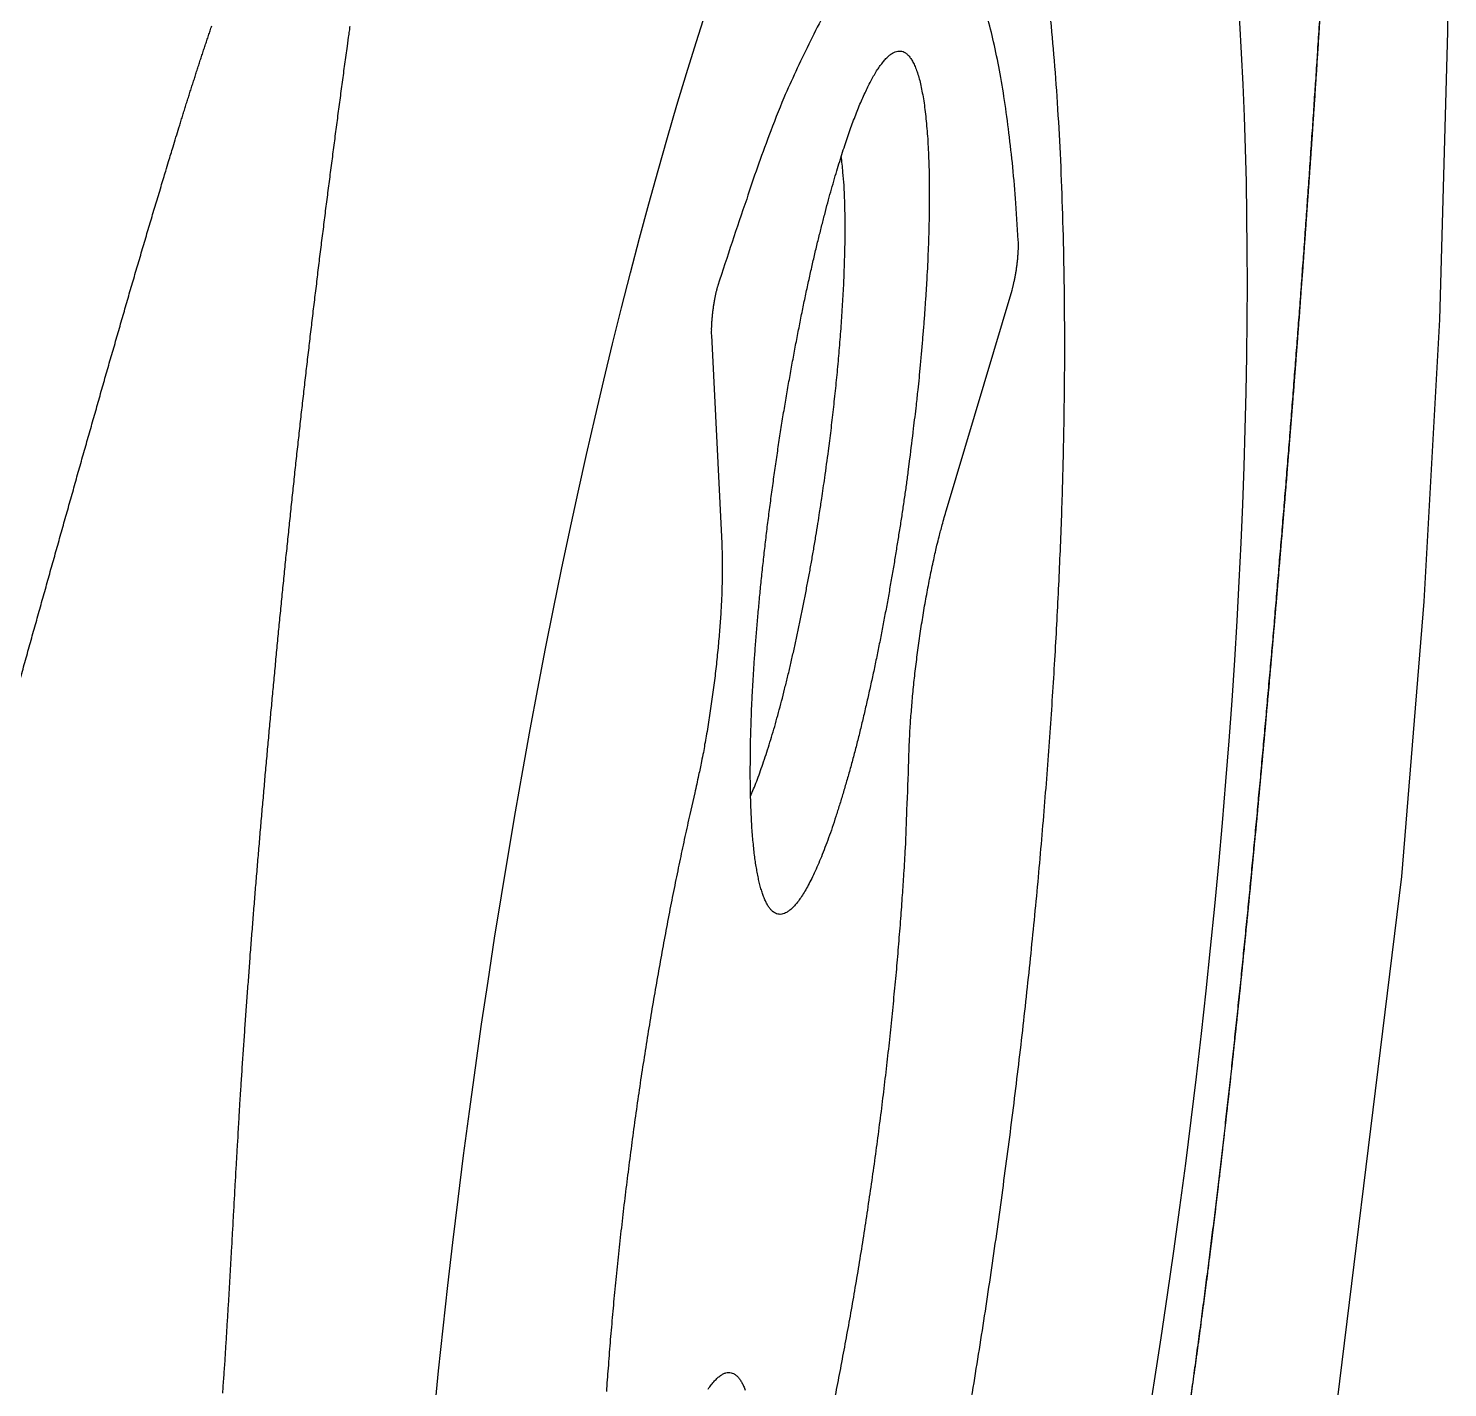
# Model space of a CAD drawing. Extents: x 528 to 612, y 649 to 778.
# Drawn here: x 536.234 to 537.442, y 698.791 to 699.947 of the extents above; entities that cross this region are included whole.
import ezdxf

# ---------------------------------------------------------------- set-up
doc = ezdxf.new("R2010")
doc.units = 0
doc.header["$MEASUREMENT"] = 0
doc.layers.add('1', color=4, linetype='Continuous')
doc.layers.add('204', color=7, linetype='Continuous')

# ---------------------------------------------------------------- blocks, each defined once
blk = doc.blocks.new('*U11')
at = {"layer": '204', "color": 2, "linetype": 'Continuous'}
blk.add_circle((0, 0), 1, dxfattribs=at)
blk = doc.blocks.new('5S55RR1')
at = {"layer": '1', "color": 3, "linetype": 'Continuous'}
for p, q in [((-71.0341, 94.2578), (-71.2086, 94.2251)), ((-71.1544, 94.0395), (-70.9616, 94.0094))]:
    blk.add_line(p, q, dxfattribs=at)
for points in [[(-71.4863, 94.8124, 0.000014), (-71.4785, 94.8113, 0.000004), (-71.4707, 94.8102, -0.000008), (-71.4628, 94.8092, -0.000019), (-71.455, 94.8081, -0.000031), (-71.4472, 94.8071, -0.000042)], [(-71.4161, 94.8028, -0.000055), (-71.4083, 94.8017, -0.000053), (-71.4005, 94.8007, -0.000051), (-71.3927, 94.7996, -0.000049), (-71.3849, 94.7985, -0.000048), (-71.3772, 94.7975, -0.000045), (-71.3694, 94.7964, -0.000044), (-71.3616, 94.7953, -0.000042), (-71.3539, 94.7942, -0.00004), (-71.3461, 94.7932, -0.000037), (-71.3383, 94.7921, -0.000036), (-71.3306, 94.791, -0.000035), (-71.3228, 94.7899, -0.000035), (-71.3151, 94.7889, -0.000036), (-71.3074, 94.7878, -0.000037), (-71.2996, 94.7867, -0.000037), (-71.2919, 94.7856, -0.000038), (-71.2842, 94.7845, -0.000039), (-71.2764, 94.7835, -0.00004), (-71.2687, 94.7824, -0.000041), (-71.261, 94.7813, -0.000041), (-71.2533, 94.7802, -0.000042), (-71.2456, 94.7791, -0.000043), (-71.2379, 94.778, -0.000044), (-71.2302, 94.777, -0.000045), (-71.2225, 94.7759, -0.000047), (-71.2148, 94.7748, -0.00005), (-71.2071, 94.7737, -0.000053), (-71.1994, 94.7726, -0.000056), (-71.1918, 94.7715, -0.00006), (-71.1841, 94.7704, -0.000063), (-71.1764, 94.7693, -0.000066), (-71.1688, 94.7682, -0.000069), (-71.1611, 94.7671, -0.000072), (-71.1535, 94.7661, -0.000075), (-71.1459, 94.765, -0.000079), (-71.1382, 94.7639, -0.000082), (-71.1306, 94.7628, -0.000085), (-71.123, 94.7617, -0.00009), (-71.1154, 94.7605, -0.000097), (-71.1078, 94.7594, -0.000104), (-71.1002, 94.7583, -0.000113), (-71.0926, 94.7572, -0.00012), (-71.085, 94.7561, -0.000129), (-71.0775, 94.755, -0.000136), (-71.0699, 94.7539, -0.000145), (-71.0624, 94.7528, -0.000153), (-71.0548, 94.7516, -0.000161), (-71.0473, 94.7505, -0.000169), (-71.0398, 94.7494, -0.000178), (-71.0322, 94.7482, -0.000186), (-71.0247, 94.7471, -0.000194), (-71.0172, 94.7459, -0.000199), (-71.0097, 94.7448, -0.000202), (-71.0022, 94.7436, -0.000195), (-70.9948, 94.7425, -0.00018), (-70.9874, 94.7413, -0.000195), (-70.9799, 94.7401, -0.000228), (-70.9722, 94.7389, -0.000173), (-70.965, 94.7378, -0.000064), (-70.9585, 94.7367, -0.000236), (-70.9501, 94.7354, -0.000397), (-70.9373, 94.7333, -0.000194), (-70.9205, 94.7306, -0.000104)], [(-70.9205, 94.7306), (-70.9183, 94.7302, -0.000175), (-70.9161, 94.7299, -0.000176), (-70.9139, 94.7295, -0.000176), (-70.9117, 94.7291, -0.000174), (-70.9095, 94.7288, -0.000174), (-70.9073, 94.7284, -0.000173), (-70.905, 94.728, -0.000173), (-70.9028, 94.7276, -0.000172), (-70.9006, 94.7273, -0.000171), (-70.8984, 94.7269, -0.00017), (-70.8962, 94.7265, -0.00017), (-70.894, 94.7261, -0.000169), (-70.8918, 94.7257, -0.000169), (-70.8896, 94.7254, -0.000168), (-70.8874, 94.725, -0.000167), (-70.8852, 94.7246, -0.000166), (-70.883, 94.7242, -0.000166), (-70.8808, 94.7238, -0.000165), (-70.8786, 94.7234, -0.000164), (-70.8764, 94.723, -0.000164), (-70.8743, 94.7227, -0.000165), (-70.8721, 94.7223, -0.000167), (-70.8699, 94.7219, -0.00017), (-70.8677, 94.7215, -0.000173), (-70.8655, 94.7211, -0.000176), (-70.8633, 94.7207, -0.000179), (-70.8611, 94.7203, -0.000181), (-70.859, 94.7199, -0.000184), (-70.8568, 94.7195, -0.000187), (-70.8546, 94.7191, -0.00019), (-70.8524, 94.7187, -0.000193), (-70.8503, 94.7183, -0.000196), (-70.8481, 94.7179, -0.000198), (-70.8459, 94.7174, -0.000201), (-70.8437, 94.717, -0.000204), (-70.8416, 94.7166, -0.000207), (-70.8394, 94.7162, -0.00021), (-70.8372, 94.7158, -0.000213), (-70.8351, 94.7154, -0.000216), (-70.8329, 94.715, -0.000219), (-70.8308, 94.7145, -0.000222)], [(-70.8155, 94.5981, -0.000639), (-70.8195, 94.5981, -0.000312), (-70.8248, 94.5982, -0.000165)], [(-70.8248, 94.5982), (-70.8325, 94.5982, 0.000152), (-70.8402, 94.5982, 0.000152), (-70.8479, 94.5982, 0.000151), (-70.8556, 94.5982, 0.00015), (-70.8633, 94.5982, 0.000149), (-70.871, 94.5982, 0.000149), (-70.8787, 94.5981, 0.000148), (-70.8864, 94.5981, 0.000147), (-70.8942, 94.5981, 0.000146), (-70.9019, 94.5981, 0.000146), (-70.9097, 94.598, 0.000145), (-70.9174, 94.598, 0.000144), (-70.9252, 94.5979, 0.000143), (-70.9329, 94.5979, 0.000142), (-70.9407, 94.5978, 0.000142), (-70.9485, 94.5978, 0.000141), (-70.9562, 94.5977, 0.000142), (-70.964, 94.5977, 0.000143), (-70.9718, 94.5976, 0.000145), (-70.9796, 94.5975, 0.000146), (-70.9874, 94.5974, 0.000147), (-70.9952, 94.5973, 0.000149), (-71.003, 94.5973, 0.00015), (-71.0108, 94.5972, 0.000152), (-71.0187, 94.5971, 0.000153), (-71.0265, 94.597, 0.000155), (-71.0343, 94.5968, 0.000156), (-71.0422, 94.5967, 0.000157), (-71.05, 94.5966, 0.000159), (-71.0578, 94.5965, 0.00016), (-71.0657, 94.5964, 0.000162), (-71.0735, 94.5962, 0.000163), (-71.0814, 94.5961, 0.000163), (-71.0892, 94.5959, 0.000163), (-71.0971, 94.5958, 0.000163), (-71.105, 94.5956, 0.000163), (-71.1128, 94.5955, 0.000163), (-71.1207, 94.5953, 0.000163), (-71.1286, 94.5951, 0.000163), (-71.1365, 94.595, 0.000163), (-71.1443, 94.5948, 0.000163), (-71.1522, 94.5946, 0.000163), (-71.1601, 94.5944, 0.000163), (-71.168, 94.5942, 0.000163), (-71.1759, 94.594, 0.000163), (-71.1838, 94.5938, 0.000163), (-71.1917, 94.5936, 0.000163), (-71.1995, 94.5934, 0.000162), (-71.2074, 94.5931, 0.000162), (-71.2153, 94.5929, 0.000161), (-71.2232, 94.5927, 0.00016), (-71.2311, 94.5924, 0.000159), (-71.239, 94.5922, 0.000159), (-71.2469, 94.5919, 0.000158), (-71.2548, 94.5917, 0.000157), (-71.2627, 94.5914, 0.000156), (-71.2706, 94.5912, 0.000156), (-71.2785, 94.5909, 0.000155), (-71.2864, 94.5906, 0.000154), (-71.2943, 94.5904, 0.000154), (-71.3022, 94.5901, 0.000153), (-71.3101, 94.5898, 0.000152), (-71.318, 94.5895, 0.000151), (-71.3259, 94.5892, 0.000148), (-71.3338, 94.5889, 0.000146), (-71.3417, 94.5886, 0.000143), (-71.3495, 94.5883, 0.000141), (-71.3574, 94.588, 0.000138), (-71.3653, 94.5876, 0.000136), (-71.3732, 94.5873, 0.000134), (-71.3811, 94.587, 0.000131), (-71.389, 94.5867, 0.000129), (-71.3968, 94.5863, 0.000127), (-71.4047, 94.586, 0.000124), (-71.4126, 94.5856, 0.000122), (-71.4205, 94.5853, 0.000119), (-71.4283, 94.5849, 0.000117), (-71.4362, 94.5846, 0.000118), (-71.4441, 94.5842, 0.00012), (-71.452, 94.5839, 0.000124), (-71.4598, 94.5835, 0.000127), (-71.4677, 94.5831, 0.00013), (-71.4756, 94.5827, 0.000133), (-71.4834, 94.5824, 0.000136), (-71.4913, 94.582, 0.000139), (-71.4991, 94.5816, 0.000142), (-71.507, 94.5812, 0.000145), (-71.5149, 94.5808, 0.000149), (-71.5227, 94.5804, 0.000151), (-71.5306, 94.58, 0.000155), (-71.5384, 94.5796, 0.000157), (-71.5463, 94.5792, 0.000161), (-71.5542, 94.5788, 0.000164), (-71.562, 94.5783, 0.000167), (-71.5699, 94.5779, 0.00017), (-71.5777, 94.5775, 0.000174), (-71.5856, 94.577, 0.000177), (-71.5934, 94.5766, 0.00018), (-71.6012, 94.5761, 0.000183), (-71.6091, 94.5757, 0.000187), (-71.6169, 94.5752, 0.00019), (-71.6248, 94.5747, 0.000193), (-71.6326, 94.5742, 0.000197), (-71.6404, 94.5738, 0.0002), (-71.6483, 94.5733, 0.000203), (-71.6561, 94.5728, 0.000205), (-71.6639, 94.5723, 0.000213), (-71.6717, 94.5718, 0.000227), (-71.6795, 94.5712, 0.000227), (-71.6873, 94.5707, 0.000219), (-71.695, 94.5702, 0.000251), (-71.7029, 94.5697, 0.000313), (-71.7109, 94.5691, 0.000243), (-71.7184, 94.5686, 0.00009), (-71.7251, 94.5681, 0.000345), (-71.7338, 94.5675, 0.000583), (-71.7471, 94.5665, 0.000286), (-71.7645, 94.5651, 0.000153)], [(-71.7645, 94.5651), (-71.7714, 94.5646, 0.000025), (-71.7783, 94.564, 0.000022), (-71.7852, 94.5635, 0.000025), (-71.7921, 94.563, 0.000036), (-71.799, 94.5624, 0.000044), (-71.8059, 94.5619, 0.000052), (-71.8127, 94.5613, 0.000058), (-71.8196, 94.5608, 0.000064), (-71.8264, 94.5602, 0.000056), (-71.8333, 94.5597, 0.000032), (-71.8401, 94.5591, 0.000012), (-71.8469, 94.5586, -0.000011), (-71.8537, 94.558, -0.000032), (-71.8605, 94.5575, -0.000055), (-71.8673, 94.557, -0.000076), (-71.8741, 94.5564, -0.000098), (-71.8809, 94.5559, -0.000114), (-71.8876, 94.5554, -0.000129), (-71.8944, 94.5548, -0.000143), (-71.9012, 94.5543, -0.000159), (-71.9079, 94.5538, -0.000173), (-71.9147, 94.5533, -0.000189), (-71.9214, 94.5528, -0.000203), (-71.9282, 94.5523, -0.00022), (-71.9349, 94.5518, -0.000236), (-71.9417, 94.5513, -0.000255), (-71.9484, 94.5508, -0.000271), (-71.9551, 94.5503, -0.000289), (-71.9619, 94.5499, -0.000306), (-71.9686, 94.5494, -0.000325), (-71.9753, 94.549, -0.000339), (-71.9821, 94.5485, -0.000351)], [(-70.9915, 94.258), (-70.9926, 94.2582, 0.003906), (-70.9937, 94.2583, 0.003416), (-70.9949, 94.2585, 0.003127), (-70.9962, 94.2586, 0.003058), (-70.9975, 94.2588, 0.002928), (-70.9989, 94.2589, 0.002808), (-71.0003, 94.259, 0.002691), (-71.0018, 94.2591, 0.002621), (-71.0033, 94.2592, 0.002544), (-71.0049, 94.2593, 0.002494), (-71.0065, 94.2593, 0.002442), (-71.0082, 94.2594, 0.002413), (-71.0098, 94.2594, 0.002389), (-71.0115, 94.2594, 0.002383), (-71.0132, 94.2594, 0.002377), (-71.0148, 94.2594, 0.002377), (-71.0165, 94.2594, 0.002415), (-71.0181, 94.2593, 0.002484), (-71.0197, 94.2593, 0.002478), (-71.0213, 94.2592, 0.002394), (-71.0228, 94.2591, 0.002662), (-71.0243, 94.259, 0.003195), (-71.0258, 94.2589, 0.002659), (-71.0271, 94.2587, 0.001206), (-71.0283, 94.2586, 0.003727), (-71.0297, 94.2584, 0.00702), (-71.0317, 94.2582, 0.004098), (-71.0341, 94.2578, 0.002419)], [(-70.9191, 94.0098), (-70.8878, 94.0162, 0.005021), (-70.8579, 94.0229, 0.005351), (-70.8295, 94.0301, 0.005968), (-70.8026, 94.0375, 0.007088), (-70.7776, 94.0453, 0.00844), (-70.7546, 94.0534, 0.010095), (-70.7339, 94.0618, 0.012359)], [(-70.7533, 94.2005, 0.015012), (-70.7778, 94.209, 0.009447), (-70.8023, 94.2169, 0.003634), (-70.8257, 94.2239, 0.009999), (-70.8594, 94.2321, 0.012892), (-70.9155, 94.2436, 0.005392), (-70.9915, 94.258, 0.002717)], [(-71.4219, 94.2192), (-71.4406, 94.2209, 0.001935), (-71.4598, 94.2225, 0.001825), (-71.4795, 94.2239, 0.001755), (-71.4996, 94.2253, 0.001742), (-71.5202, 94.2266, 0.001713), (-71.5411, 94.2277, 0.001684), (-71.5624, 94.2287, 0.001655), (-71.584, 94.2296, 0.001639), (-71.6059, 94.2304, 0.00162), (-71.628, 94.231, 0.001608), (-71.6504, 94.2315, 0.001596), (-71.6728, 94.2319, 0.00159), (-71.6954, 94.2321, 0.001586), (-71.718, 94.2321, 0.001589), (-71.7406, 94.232, 0.001587), (-71.7632, 94.2318, 0.001585), (-71.7856, 94.2314, 0.001606), (-71.808, 94.2309, 0.001647), (-71.8302, 94.2302, 0.001623), (-71.8521, 94.2295, 0.001542), (-71.8736, 94.2285, 0.001708), (-71.8951, 94.2275, 0.002044), (-71.9167, 94.2262, 0.001623), (-71.9367, 94.225, 0.000645)], [(-71.2086, 94.2251), (-71.2135, 94.2242, -0.003838), (-71.2188, 94.2233, -0.003411), (-71.2244, 94.2225, -0.003127), (-71.2302, 94.2217, -0.003011), (-71.2363, 94.2209, -0.002857), (-71.2427, 94.2202, -0.002716), (-71.2493, 94.2195, -0.00258), (-71.2561, 94.2188, -0.002483), (-71.2631, 94.2182, -0.002383), (-71.2704, 94.2177, -0.002305), (-71.2778, 94.2172, -0.002228), (-71.2854, 94.2168, -0.002169), (-71.2931, 94.2164, -0.002113), (-71.301, 94.2161, -0.002073), (-71.3089, 94.2158, -0.002029), (-71.3169, 94.2156, -0.001989), (-71.3249, 94.2155, -0.001979), (-71.333, 94.2155, -0.001994), (-71.341, 94.2155, -0.001936), (-71.349, 94.2155, -0.001819), (-71.3568, 94.2156, -0.00198), (-71.3647, 94.2158, -0.002321), (-71.3726, 94.2161, -0.001838), (-71.38, 94.2164, -0.000766), (-71.3867, 94.2166, -0.002511), (-71.3947, 94.2171, -0.004431), (-71.4066, 94.218, -0.002362), (-71.4219, 94.2192, -0.001322)], [(-71.9158, 93.9168, 0.002679), (-71.8501, 93.9151, 0.002648), (-71.7839, 93.9141, 0.002632), (-71.7173, 93.9139, 0.002622), (-71.6508, 93.9143, 0.002623), (-71.5844, 93.9154, 0.002634), (-71.5186, 93.9172, 0.002652), (-71.4534, 93.9197, 0.002685), (-71.3892, 93.9229, 0.002721), (-71.3262, 93.9267, 0.002776), (-71.2646, 93.9311, 0.002832), (-71.2046, 93.9361, 0.002913), (-71.1463, 93.9416, 0.00299), (-71.0899, 93.9477, 0.003102), (-71.0356, 93.9542, 0.003206), (-70.9835, 93.9612, 0.003352), (-70.9337, 93.9686, 0.003488), (-70.8862, 93.9763, 0.003678), (-70.841, 93.9843, 0.003857), (-70.7984, 93.9926, 0.004099), (-70.7582, 94.0011, 0.004324), (-70.7205, 94.0099, 0.004646)], [(-71.1156, 94.0764), (-71.1268, 94.0763, -0.00124), (-71.1381, 94.0763, -0.00117), (-71.1497, 94.0764, -0.001153), (-71.1615, 94.0765, -0.001199), (-71.1735, 94.0767, -0.001224), (-71.1856, 94.077, -0.001247), (-71.1979, 94.0773, -0.001268), (-71.2103, 94.0776, -0.001304), (-71.2228, 94.0781, -0.001334), (-71.2354, 94.0786, -0.001377), (-71.2481, 94.0792, -0.001413), (-71.2608, 94.0799, -0.001459), (-71.2735, 94.0806, -0.001513), (-71.2861, 94.0814, -0.001589), (-71.2988, 94.0823, -0.00167), (-71.3113, 94.0833, -0.001772), (-71.3238, 94.0844, -0.001859), (-71.3361, 94.0855, -0.001946), (-71.3482, 94.0867, -0.002044), (-71.3602, 94.088, -0.002162), (-71.3719, 94.0894, -0.002292), (-71.3833, 94.0909, -0.00244), (-71.3944, 94.0925, -0.00261), (-71.4052, 94.0941, -0.002804), (-71.4156, 94.0958, -0.003027), (-71.4256, 94.0975, -0.003273), (-71.4352, 94.0993, -0.003588), (-71.4444, 94.1012, -0.003978), (-71.453, 94.1031, -0.004495), (-71.4611, 94.1051, -0.005169), (-71.4687, 94.1071, -0.005927), (-71.4758, 94.1092, -0.006707), (-71.4822, 94.1113, -0.007754), (-71.4881, 94.1134, -0.009033), (-71.4933, 94.1156, -0.010744), (-71.498, 94.1178, -0.01282), (-71.5021, 94.12, -0.0157), (-71.5056, 94.1222, -0.019302), (-71.5085, 94.1244, -0.024369), (-71.5108, 94.1266, -0.030624), (-71.5125, 94.1288, -0.039058), (-71.5137, 94.1309, -0.0482), (-71.5144, 94.1331, -0.05741), (-71.5145, 94.1352, -0.062293), (-71.514, 94.1373, -0.059809), (-71.5131, 94.1394, -0.051052), (-71.5116, 94.1415, -0.040939), (-71.5097, 94.1435, -0.032158), (-71.5073, 94.1454, -0.025131), (-71.5046, 94.1473, -0.019885), (-71.5014, 94.1492, -0.015904), (-71.4979, 94.151, -0.012928), (-71.494, 94.1528, -0.010754), (-71.4898, 94.1545, -0.009093), (-71.4852, 94.1562, -0.007628), (-71.4804, 94.1578, -0.006453), (-71.4755, 94.1594, -0.005819), (-71.4702, 94.1609, -0.005168), (-71.4645, 94.1624, -0.004569), (-71.4584, 94.1639, -0.004289), (-71.4519, 94.1654, -0.003957), (-71.445, 94.1669, -0.003678), (-71.4376, 94.1683, -0.003403), (-71.4297, 94.1698, -0.0032), (-71.4214, 94.1712, -0.002988), (-71.4127, 94.1726, -0.002825), (-71.4034, 94.174, -0.002656), (-71.3938, 94.1753, -0.002528), (-71.3836, 94.1766, -0.002393), (-71.3731, 94.1779, -0.00229), (-71.3621, 94.1791, -0.002181), (-71.3506, 94.1803, -0.002099), (-71.3388, 94.1814, -0.002012), (-71.3265, 94.1824, -0.001947), (-71.3139, 94.1834, -0.001877), (-71.3009, 94.1843, -0.001825), (-71.2876, 94.1851, -0.001769), (-71.274, 94.1858, -0.001728), (-71.2601, 94.1865, -0.001686), (-71.246, 94.1871, -0.001655), (-71.2316, 94.1876, -0.001623), (-71.217, 94.188, -0.001599), (-71.2023, 94.1883, -0.001578), (-71.1875, 94.1886, -0.001565), (-71.1726, 94.1887, -0.001538), (-71.1576, 94.1887, -0.001497), (-71.1427, 94.1887, -0.001483), (-71.1278, 94.1886, -0.001488), (-71.1131, 94.1884, -0.001496), (-71.0984, 94.1881, -0.001503), (-71.0839, 94.1877, -0.00152), (-71.0696, 94.1872, -0.001535), (-71.0555, 94.1866, -0.001554), (-71.0416, 94.186, -0.001565), (-71.0279, 94.1853, -0.001585), (-71.0145, 94.1845, -0.001605), (-71.0014, 94.1837, -0.001636), (-70.9886, 94.1828, -0.001658), (-70.9761, 94.1818, -0.001708), (-70.9639, 94.1808, -0.001772), (-70.9522, 94.1797, -0.001841), (-70.9408, 94.1785, -0.001889), (-70.9299, 94.1773, -0.001958), (-70.9193, 94.1761, -0.002019), (-70.9092, 94.1749, -0.002105), (-70.8995, 94.1736, -0.002181), (-70.8902, 94.1722, -0.002284), (-70.8813, 94.1709, -0.002375), (-70.8729, 94.1695, -0.002505), (-70.8648, 94.1681, -0.002631), (-70.8572, 94.1667, -0.002773), (-70.85, 94.1653, -0.00287), (-70.8432, 94.1639, -0.003154), (-70.8366, 94.1625, -0.003453), (-70.8302, 94.1609, -0.003717), (-70.824, 94.1594, -0.004222), (-70.818, 94.1577, -0.004796), (-70.8123, 94.156, -0.005416), (-70.8069, 94.1543, -0.006171), (-70.8018, 94.1525, -0.007162), (-70.797, 94.1507, -0.008386), (-70.7925, 94.1488, -0.009935), (-70.7885, 94.1468, -0.011949), (-70.7849, 94.1448, -0.014601), (-70.7817, 94.1428, -0.018146), (-70.7789, 94.1407, -0.022805), (-70.7767, 94.1386, -0.029379), (-70.7749, 94.1364, -0.038264), (-70.7737, 94.1343, -0.049136), (-70.7731, 94.1321, -0.059485), (-70.773, 94.1298, -0.065173), (-70.7735, 94.1276, -0.062844), (-70.7746, 94.1253, -0.05349), (-70.7764, 94.1231, -0.04289), (-70.7787, 94.1208, -0.032969), (-70.7817, 94.1186, -0.025713), (-70.7853, 94.1163, -0.020144), (-70.7895, 94.1141, -0.016223), (-70.7943, 94.1119, -0.013172), (-70.7997, 94.1098, -0.011006), (-70.8057, 94.1077, -0.009138), (-70.8123, 94.1056, -0.007647), (-70.8194, 94.1036, -0.006511), (-70.8271, 94.1017, -0.005674), (-70.8352, 94.0998, -0.005), (-70.8439, 94.0979, -0.004483), (-70.8529, 94.0962, -0.004031), (-70.8624, 94.0945, -0.003655), (-70.8723, 94.0928, -0.003332), (-70.8826, 94.0913, -0.00306), (-70.8932, 94.0898, -0.002823), (-70.9041, 94.0884, -0.002614), (-70.9152, 94.0871, -0.002442), (-70.9266, 94.0858, -0.002297), (-70.9382, 94.0847, -0.002144), (-70.9499, 94.0836, -0.001971), (-70.9618, 94.0826, -0.001855), (-70.9738, 94.0817, -0.001765), (-70.9859, 94.0809, -0.001644), (-70.9979, 94.0801, -0.001494), (-71.0099, 94.0795, -0.001556), (-71.0221, 94.0788, -0.001728), (-71.0345, 94.0783, -0.001324), (-71.0461, 94.0778, -0.000566), (-71.0566, 94.0775, -0.001686), (-71.0698, 94.0771, -0.002738), (-71.0897, 94.0768, -0.001378), (-71.1156, 94.0764, -0.000758)], [(-71.9228, 94.1394, -0.01282), (-71.9187, 94.1372, -0.0157), (-71.9152, 94.135, -0.019302), (-71.9123, 94.1328, -0.024369), (-71.91, 94.1306, -0.030624), (-71.9083, 94.1285, -0.039058), (-71.9071, 94.1263, -0.0482), (-71.9064, 94.1241, -0.05741), (-71.9064, 94.122, -0.062293), (-71.9068, 94.1199, -0.059809), (-71.9078, 94.1178, -0.051052), (-71.9092, 94.1158, -0.040939), (-71.9111, 94.1138, -0.032158), (-71.9135, 94.1118, -0.025131), (-71.9162, 94.1099, -0.019885), (-71.9194, 94.108, -0.015904)], [(-71.4182, 94.1718), (-71.4118, 94.17, 0.006105), (-71.4049, 94.1683, 0.005375), (-71.3975, 94.1667, 0.00473), (-71.3897, 94.1651, 0.004244), (-71.3814, 94.1635, 0.003821), (-71.3728, 94.162, 0.003468), (-71.3637, 94.1605, 0.003162), (-71.3543, 94.1591, 0.002909), (-71.3446, 94.1578, 0.002688), (-71.3345, 94.1565, 0.002498), (-71.3242, 94.1554, 0.002332), (-71.3137, 94.1542, 0.002186), (-71.303, 94.1532, 0.002062), (-71.2921, 94.1522, 0.00195), (-71.2811, 94.1513, 0.001851), (-71.27, 94.1504, 0.001753), (-71.2588, 94.1497, 0.00169), (-71.2475, 94.149, 0.001641), (-71.2362, 94.1484, 0.001548), (-71.225, 94.1478, 0.001413), (-71.2139, 94.1473, 0.00148), (-71.2027, 94.1469, 0.001657), (-71.1913, 94.1466, 0.001283), (-71.1807, 94.1463, 0.000555), (-71.1711, 94.1461, 0.001644), (-71.1592, 94.1459, 0.002707), (-71.1413, 94.1458, 0.001383), (-71.1182, 94.1457, 0.000767)], [(-71.1182, 94.1457), (-71.1095, 94.1458, 0.001119), (-71.1007, 94.1459, 0.001071), (-71.0918, 94.1461, 0.001067), (-71.0829, 94.1463, 0.001118), (-71.0738, 94.1465, 0.001151), (-71.0646, 94.1468, 0.001182), (-71.0554, 94.1471, 0.001213), (-71.0462, 94.1475, 0.001257), (-71.0369, 94.1479, 0.001297), (-71.0277, 94.1484, 0.001347), (-71.0184, 94.1489, 0.001396), (-71.0091, 94.1495, 0.001456), (-70.9999, 94.1501, 0.001517), (-70.9907, 94.1508, 0.001593), (-70.9816, 94.1515, 0.001664), (-70.9727, 94.1523, 0.001741), (-70.9638, 94.1532, 0.001852), (-70.955, 94.1541, 0.002006), (-70.9465, 94.155, 0.002066), (-70.9381, 94.156, 0.002046), (-70.9299, 94.1571, 0.00242), (-70.9219, 94.1582, 0.003144), (-70.914, 94.1594, 0.002583), (-70.9067, 94.1606, 0.000893), (-70.9002, 94.1616, 0.004048), (-70.8926, 94.1631, 0.008344), (-70.8818, 94.1655, 0.004816), (-70.8683, 94.1688, 0.002745)], [(-71.9212, 94.0319, 0.001742), (-71.9006, 94.0306, 0.001713), (-71.8797, 94.0295, 0.001684), (-71.8584, 94.0285, 0.001655), (-71.8368, 94.0276, 0.001639), (-71.8149, 94.0268, 0.00162), (-71.7928, 94.0262, 0.001608), (-71.7704, 94.0257, 0.001596), (-71.748, 94.0254, 0.00159), (-71.7254, 94.0252, 0.001586), (-71.7028, 94.0251, 0.001589), (-71.6802, 94.0252, 0.001587), (-71.6576, 94.0254, 0.001585), (-71.6352, 94.0258, 0.001606), (-71.6128, 94.0263, 0.001647), (-71.5906, 94.027, 0.001623), (-71.5687, 94.0278, 0.001542), (-71.5472, 94.0287, 0.001708), (-71.5257, 94.0298, 0.002044), (-71.5041, 94.031, 0.001623), (-71.4841, 94.0323, 0.000645), (-71.4661, 94.0335, 0.002277), (-71.4441, 94.0352, 0.004099), (-71.4118, 94.0383, 0.002179), (-71.3703, 94.0424, 0.001213)], [(-71.3703, 94.0424), (-71.3642, 94.0431, -0.002618), (-71.3579, 94.0437, -0.002399), (-71.3513, 94.0443, -0.002266), (-71.3445, 94.0449, -0.002241), (-71.3375, 94.0454, -0.002186), (-71.3303, 94.0458, -0.002132), (-71.3229, 94.0462, -0.002078), (-71.3153, 94.0466, -0.002048), (-71.3076, 94.0469, -0.002014), (-71.2998, 94.0471, -0.001994), (-71.2919, 94.0473, -0.001972), (-71.2839, 94.0474, -0.001962), (-71.2759, 94.0475, -0.001956), (-71.2678, 94.0474, -0.00196), (-71.2597, 94.0474, -0.001962), (-71.2517, 94.0472, -0.001964), (-71.2437, 94.047, -0.001997), (-71.2358, 94.0468, -0.002055), (-71.228, 94.0464, -0.002041), (-71.2203, 94.046, -0.001957), (-71.2128, 94.0456, -0.002176), (-71.2054, 94.0451, -0.002613), (-71.198, 94.0445, -0.002124), (-71.1912, 94.044, -0.000898), (-71.1852, 94.0434, -0.002985), (-71.1779, 94.0426, -0.005506), (-71.1676, 94.0413, -0.003061), (-71.1544, 94.0395, -0.00175)], [(-70.9616, 94.0094), (-70.9605, 94.0093, 0.00378), (-70.9594, 94.0091, 0.003316), (-70.9581, 94.009, 0.003044), (-70.9569, 94.0088, 0.002984), (-70.9555, 94.0087, 0.002865), (-70.9541, 94.0086, 0.002754), (-70.9527, 94.0085, 0.002647), (-70.9512, 94.0084, 0.002584), (-70.9496, 94.0083, 0.002513), (-70.948, 94.0082, 0.002469), (-70.9464, 94.0082, 0.002423), (-70.9448, 94.0081, 0.0024), (-70.9431, 94.0081, 0.002381), (-70.9415, 94.0081, 0.00238), (-70.9398, 94.0081, 0.002379), (-70.9381, 94.0081, 0.002384), (-70.9365, 94.0082, 0.002427), (-70.9349, 94.0082, 0.002502), (-70.9333, 94.0083, 0.002502), (-70.9317, 94.0084, 0.002422), (-70.9302, 94.0085, 0.002699), (-70.9287, 94.0086, 0.003248), (-70.9272, 94.0087, 0.00271), (-70.9259, 94.0088, 0.001231), (-70.9247, 94.009, 0.003812), (-70.9234, 94.0091, 0.007217), (-70.9215, 94.0094, 0.004235), (-70.9191, 94.0098, 0.002507)]]:
    blk.add_lwpolyline(points, format="xyb", dxfattribs=at)
at = {"layer": '1', "color": 2, "linetype": 'Continuous'}
for points in [[(-71.8733, 93.7313, 0.000132), (-71.8686, 93.7313, 0.000132), (-71.864, 93.7313, 0.000133), (-71.8594, 93.7313, 0.000133), (-71.8547, 93.7313, 0.000134), (-71.8501, 93.7312, 0.000134), (-71.8454, 93.7312, 0.000135), (-71.8408, 93.7312, 0.000135), (-71.8362, 93.7312, 0.000136), (-71.8316, 93.7312, 0.000137), (-71.8269, 93.7312, 0.000137), (-71.8223, 93.7312, 0.000138), (-71.8177, 93.7312, 0.000138), (-71.8131, 93.7312, 0.000139), (-71.8085, 93.7313, 0.00014), (-71.8038, 93.7313, 0.00014), (-71.7992, 93.7313, 0.000141), (-71.7946, 93.7313, 0.000142), (-71.79, 93.7313, 0.000142), (-71.7854, 93.7314, 0.000142), (-71.7808, 93.7314, 0.000142), (-71.7762, 93.7314, 0.000141), (-71.7716, 93.7314, 0.000141), (-71.767, 93.7315, 0.00014), (-71.7625, 93.7315, 0.00014), (-71.7579, 93.7316, 0.000139), (-71.7533, 93.7316, 0.000139), (-71.7487, 93.7317, 0.000138), (-71.7441, 93.7317, 0.000138), (-71.7396, 93.7317, 0.000137), (-71.735, 93.7318, 0.000137), (-71.7304, 93.7319, 0.000136), (-71.7259, 93.7319, 0.000135), (-71.7213, 93.732, 0.000135), (-71.7167, 93.732, 0.000134), (-71.7122, 93.7321, 0.000134), (-71.7076, 93.7322, 0.000133), (-71.7031, 93.7322, 0.000133), (-71.6985, 93.7323, 0.000132), (-71.694, 93.7324, 0.000131), (-71.6894, 93.7325, 0.000129), (-71.6849, 93.7325, 0.000128), (-71.6804, 93.7326, 0.000126), (-71.6758, 93.7327, 0.000125), (-71.6713, 93.7328, 0.000124), (-71.6668, 93.7329, 0.000122), (-71.6622, 93.733, 0.000121), (-71.6577, 93.7331, 0.000119), (-71.6532, 93.7332, 0.000117), (-71.6486, 93.7333, 0.000116), (-71.6441, 93.7334, 0.000114), (-71.6396, 93.7335, 0.000113), (-71.6351, 93.7336, 0.000111), (-71.6305, 93.7337, 0.00011), (-71.626, 93.7338, 0.000108), (-71.6215, 93.7339, 0.000106), (-71.617, 93.734, 0.000105), (-71.6125, 93.7341, 0.000103), (-71.6079, 93.7342, 0.000102), (-71.6034, 93.7343, 0.000101), (-71.5989, 93.7345, 0.0001), (-71.5944, 93.7346, 0.000099), (-71.5899, 93.7347, 0.000098), (-71.5853, 93.7348, 0.000097), (-71.5808, 93.7349, 0.000097), (-71.5763, 93.7351, 0.000096), (-71.5718, 93.7352, 0.000095), (-71.5673, 93.7353, 0.000094), (-71.5627, 93.7355, 0.000093), (-71.5582, 93.7356, 0.000092), (-71.5537, 93.7357, 0.000091), (-71.5492, 93.7359, 0.000091), (-71.5447, 93.736, 0.00009), (-71.5401, 93.7362, 0.000089), (-71.5356, 93.7363, 0.000088), (-71.5311, 93.7364, 0.000087), (-71.5265, 93.7366, 0.000086), (-71.522, 93.7367, 0.000085), (-71.5175, 93.7369, 0.000084), (-71.513, 93.737, 0.000083), (-71.5084, 93.7372, 0.000083), (-71.5039, 93.7373, 0.000082), (-71.4994, 93.7375, 0.000081), (-71.4948, 93.7377, 0.00008), (-71.4903, 93.7378, 0.000079), (-71.4857, 93.738, 0.000078), (-71.4812, 93.7381, 0.000077), (-71.4767, 93.7383, 0.000076), (-71.4721, 93.7385, 0.000075), (-71.4676, 93.7386, 0.000074), (-71.463, 93.7388, 0.000073), (-71.4585, 93.739, 0.000072), (-71.4539, 93.7391, 0.000071), (-71.4494, 93.7393, 0.00007), (-71.4448, 93.7395, 0.00007), (-71.4402, 93.7396, 0.000069), (-71.4357, 93.7398, 0.000068), (-71.4311, 93.74, 0.000067), (-71.4265, 93.7402, 0.000066), (-71.422, 93.7404, 0.000065), (-71.4174, 93.7405, 0.000065), (-71.4128, 93.7407, 0.000064), (-71.4083, 93.7409, 0.000064), (-71.4037, 93.7411, 0.000063), (-71.3991, 93.7413, 0.000063), (-71.3945, 93.7415, 0.000062), (-71.3899, 93.7416, 0.000062), (-71.3853, 93.7418, 0.000061), (-71.3807, 93.742, 0.000061), (-71.3761, 93.7422, 0.00006), (-71.3716, 93.7424, 0.00006), (-71.367, 93.7426, 0.000059), (-71.3624, 93.7428, 0.000059), (-71.3577, 93.743, 0.000058), (-71.3531, 93.7432, 0.000058), (-71.3485, 93.7434, 0.000057), (-71.3439, 93.7436, 0.000057), (-71.3393, 93.7438, 0.000056), (-71.3347, 93.744, 0.000056), (-71.3301, 93.7442, 0.000055), (-71.3255, 93.7444, 0.000055), (-71.3209, 93.7446, 0.000055), (-71.3162, 93.7448, 0.000054), (-71.3116, 93.745, 0.000054), (-71.307, 93.7452, 0.000053), (-71.3024, 93.7454, 0.000053), (-71.2977, 93.7456, 0.000052), (-71.2931, 93.7459, 0.000052), (-71.2885, 93.7461, 0.000051), (-71.2838, 93.7463, 0.000051), (-71.2792, 93.7465, 0.00005), (-71.2745, 93.7467, 0.00005), (-71.2699, 93.7469, 0.00005), (-71.2653, 93.7471, 0.000049), (-71.2606, 93.7474, 0.000049), (-71.256, 93.7476, 0.000048), (-71.2513, 93.7478, 0.000048), (-71.2467, 93.748, 0.000047), (-71.242, 93.7483, 0.000047), (-71.2374, 93.7485, 0.000046), (-71.2327, 93.7487, 0.000046), (-71.228, 93.7489, 0.000046), (-71.2234, 93.7492, 0.000046), (-71.2187, 93.7494, 0.000047), (-71.2141, 93.7496, 0.000047), (-71.2094, 93.7498, 0.000047), (-71.2047, 93.7501, 0.000047), (-71.2001, 93.7503, 0.000047), (-71.1954, 93.7505, 0.000047), (-71.1907, 93.7508, 0.000047), (-71.1861, 93.751, 0.000047), (-71.1814, 93.7512, 0.000048), (-71.1767, 93.7515, 0.000048), (-71.172, 93.7517, 0.000048), (-71.1674, 93.752, 0.000048), (-71.1627, 93.7522, 0.000048), (-71.158, 93.7524, 0.000048), (-71.1533, 93.7527, 0.000048), (-71.1487, 93.7529, 0.000048), (-71.144, 93.7532, 0.000049), (-71.1393, 93.7534, 0.000049), (-71.1346, 93.7536, 0.000049), (-71.1299, 93.7539, 0.000049), (-71.1253, 93.7541, 0.000049), (-71.1206, 93.7544, 0.000049), (-71.1159, 93.7546, 0.000049), (-71.1112, 93.7549, 0.000049), (-71.1065, 93.7551, 0.00005), (-71.1018, 93.7554, 0.00005), (-71.0972, 93.7556, 0.00005), (-71.0925, 93.7559, 0.00005), (-71.0878, 93.7561, 0.00005), (-71.0831, 93.7564, 0.00005), (-71.0784, 93.7567, 0.000051), (-71.0737, 93.7569, 0.000051), (-71.0691, 93.7572, 0.000051), (-71.0644, 93.7574, 0.000051), (-71.0597, 93.7577, 0.000051), (-71.055, 93.758, 0.000051), (-71.0503, 93.7582, 0.000051), (-71.0456, 93.7585, 0.000052), (-71.041, 93.7587, 0.000052), (-71.0363, 93.759, 0.000052), (-71.0316, 93.7593, 0.000052), (-71.0269, 93.7595, 0.000052), (-71.0222, 93.7598, 0.000052), (-71.0175, 93.7601, 0.000052), (-71.0129, 93.7603, 0.000052), (-71.0082, 93.7606, 0.000052), (-71.0035, 93.7609, 0.000052), (-70.9988, 93.7612, 0.000052), (-70.9941, 93.7614, 0.000052), (-70.9895, 93.7617, 0.000052), (-70.9848, 93.762, 0.000052), (-70.9801, 93.7623, 0.000052), (-70.9754, 93.7625, 0.000052), (-70.9708, 93.7628, 0.000052), (-70.9661, 93.7631, 0.000052), (-70.9614, 93.7634, 0.000052), (-70.9568, 93.7637, 0.000052), (-70.9521, 93.7639, 0.000052), (-70.9474, 93.7642, 0.000052), (-70.9428, 93.7645, 0.000052), (-70.9381, 93.7648, 0.000052), (-70.9334, 93.7651, 0.000052), (-70.9288, 93.7654, 0.000052), (-70.9241, 93.7657, 0.000052), (-70.9194, 93.7659, 0.000052), (-70.9148, 93.7662, 0.000052), (-70.9101, 93.7665, 0.000052), (-70.9055, 93.7668, 0.000053), (-70.9008, 93.7671, 0.000053), (-70.8962, 93.7674, 0.000053), (-70.8915, 93.7677, 0.000053), (-70.8869, 93.768, 0.000053), (-70.8822, 93.7683, 0.000053), (-70.8776, 93.7686, 0.000053), (-70.8729, 93.7689, 0.000053), (-70.8683, 93.7692, 0.000053), (-70.8637, 93.7695, 0.000053), (-70.859, 93.7698, 0.000053), (-70.8544, 93.7701, 0.000053), (-70.8497, 93.7704, 0.000053), (-70.8451, 93.7707, 0.000053), (-70.8405, 93.771, 0.000052), (-70.8359, 93.7713, 0.000052), (-70.8312, 93.7716, 0.000052), (-70.8266, 93.7719, 0.000052), (-70.822, 93.7722, 0.000051), (-70.8174, 93.7725, 0.000051), (-70.8128, 93.7728, 0.000051), (-70.8081, 93.7731, 0.000051), (-70.8035, 93.7734, 0.000051), (-70.7989, 93.7737, 0.000051), (-70.7943, 93.774, 0.000051), (-70.7897, 93.7744, 0.000052), (-70.7851, 93.7747, 0.000052), (-70.7805, 93.775, 0.000052), (-70.7759, 93.7753, 0.000052), (-70.7713, 93.7756, 0.000052), (-70.7667, 93.7759, 0.000052), (-70.7622, 93.7762, 0.000052), (-70.7576, 93.7766, 0.000053), (-70.753, 93.7769, 0.000054), (-70.7484, 93.7772, 0.000052), (-70.7438, 93.7775, 0.000049), (-70.7393, 93.7778, 0.000054), (-70.7347, 93.7782, 0.000065), (-70.73, 93.7785, 0.000049), (-70.7256, 93.7788, 0.000017), (-70.7216, 93.7791, 0.000069), (-70.7164, 93.7795, 0.00012), (-70.7086, 93.78, 0.000059), (-70.6983, 93.7808, 0.000031)], [(-71.8734, 93.7315, 0.00028), (-71.8636, 93.7314, 0.000282), (-71.8538, 93.7314, 0.000283), (-71.844, 93.7314, 0.000285), (-71.8343, 93.7314, 0.000287), (-71.8245, 93.7314, 0.000289), (-71.8148, 93.7314, 0.000291), (-71.8051, 93.7314, 0.000293), (-71.7954, 93.7315, 0.000295), (-71.7857, 93.7315, 0.000298), (-71.776, 93.7316, 0.000299), (-71.7663, 93.7317, 0.0003), (-71.7567, 93.7318, 0.000299), (-71.7471, 93.7318, 0.000296), (-71.7374, 93.732, 0.000294), (-71.7278, 93.7321, 0.000291), (-71.7182, 93.7322, 0.000287), (-71.7085, 93.7323, 0.000283), (-71.6989, 93.7325, 0.000278), (-71.6893, 93.7327, 0.000272), (-71.6796, 93.7328, 0.000267), (-71.67, 93.733, 0.000261), (-71.6603, 93.7332, 0.000256), (-71.6506, 93.7334, 0.00025), (-71.641, 93.7336, 0.000245), (-71.6313, 93.7339, 0.000239), (-71.6216, 93.7341, 0.000233), (-71.6118, 93.7343, 0.000227), (-71.6021, 93.7346, 0.000222), (-71.5924, 93.7348, 0.000216), (-71.5826, 93.7351, 0.000211), (-71.5728, 93.7354, 0.000206), (-71.5631, 93.7357, 0.000202), (-71.5533, 93.736, 0.000197), (-71.5434, 93.7363, 0.000192), (-71.5336, 93.7366, 0.000187), (-71.5238, 93.7369, 0.000183), (-71.5139, 93.7372, 0.000178), (-71.504, 93.7376, 0.000173), (-71.4941, 93.7379, 0.000168), (-71.4842, 93.7383, 0.000164), (-71.4743, 93.7386, 0.000159), (-71.4643, 93.739, 0.000156), (-71.4544, 93.7393, 0.000154), (-71.4444, 93.7397, 0.000152), (-71.4344, 93.7401, 0.000149), (-71.4244, 93.7405, 0.000147), (-71.4143, 93.7409, 0.000144), (-71.4043, 93.7413, 0.000142), (-71.3942, 93.7417, 0.000139), (-71.3841, 93.7421, 0.000137), (-71.374, 93.7425, 0.000135), (-71.3639, 93.743, 0.000132), (-71.3538, 93.7434, 0.00013), (-71.3436, 93.7438, 0.000128), (-71.3334, 93.7443, 0.000125), (-71.3232, 93.7447, 0.000122), (-71.313, 93.7452, 0.00012), (-71.3028, 93.7457, 0.000118), (-71.2926, 93.7461, 0.000115), (-71.2823, 93.7466, 0.000113), (-71.2721, 93.7471, 0.00011), (-71.2618, 93.7476, 0.000108), (-71.2515, 93.748, 0.000106), (-71.2412, 93.7485, 0.000104), (-71.2309, 93.749, 0.000102), (-71.2206, 93.7495, 0.000101), (-71.2103, 93.75, 0.000102), (-71.1999, 93.7506, 0.000102), (-71.1896, 93.7511, 0.000103), (-71.1793, 93.7516, 0.000103), (-71.1689, 93.7521, 0.000104), (-71.1586, 93.7527, 0.000104), (-71.1482, 93.7532, 0.000105), (-71.1379, 93.7537, 0.000106), (-71.1275, 93.7543, 0.000106), (-71.1171, 93.7548, 0.000107), (-71.1068, 93.7554, 0.000108), (-71.0964, 93.7559, 0.000108), (-71.086, 93.7565, 0.000109), (-71.0757, 93.7571, 0.00011), (-71.0653, 93.7576, 0.00011), (-71.0549, 93.7582, 0.000111), (-71.0446, 93.7588, 0.000112), (-71.0342, 93.7594, 0.000113), (-71.0238, 93.76, 0.000114), (-71.0135, 93.7606, 0.000114), (-71.0031, 93.7612, 0.000115), (-70.9928, 93.7618, 0.000116), (-70.9825, 93.7624, 0.000117), (-70.9721, 93.763, 0.000118), (-70.9618, 93.7636, 0.000119), (-70.9515, 93.7642, 0.000119), (-70.9412, 93.7648, 0.000118), (-70.9308, 93.7655, 0.000118), (-70.9205, 93.7661, 0.000117), (-70.9103, 93.7668, 0.000117), (-70.9, 93.7674, 0.000116), (-70.8897, 93.768, 0.000115), (-70.8794, 93.7687, 0.000115), (-70.8692, 93.7694, 0.000114), (-70.8589, 93.77, 0.000114), (-70.8487, 93.7707, 0.000113), (-70.8385, 93.7713, 0.000112), (-70.8283, 93.772, 0.000113), (-70.8181, 93.7727, 0.000115), (-70.8079, 93.7734, 0.000112), (-70.7977, 93.7741, 0.000105), (-70.7876, 93.7747, 0.000116), (-70.7774, 93.7754, 0.00014), (-70.7669, 93.7762, 0.000106), (-70.7571, 93.7768, 0.000036), (-70.7482, 93.7774, 0.000151), (-70.7368, 93.7782, 0.000262), (-70.7193, 93.7795, 0.000129), (-70.6964, 93.7811, 0.000068)]]:
    blk.add_lwpolyline(points, format="xyb", dxfattribs=at)
at = {"layer": '1', "color": 2, "xscale": 1.4576129, "yscale": 0.3049150800000007, "zscale": 1.4576129, "rotation": 0.07652326699996408}
blk.add_blockref('*U11', (-71.716, 94.0677), dxfattribs=at)
blk = doc.blocks.new('2010JETSETTER')
at = {"layer": '1', "color": 2, "linetype": 'Continuous'}
for points in [[(9.1905, 28.8739), (9.2094, 29.1076), (9.2227, 29.3477), (9.2294, 29.5922), (9.2286, 29.8384), (9.2196, 30.0833), (9.2017, 30.3232), (9.1744, 30.5545), (9.1374, 30.7732), (9.0906, 30.9753), (9.0342, 31.1571), (8.9689, 31.3153), (8.8953, 31.4472), (8.8147, 31.5507), (8.6372, 31.669)], [(7.8334, 25.4922), (7.9455, 25.53), (8.0631, 25.6057), (8.184, 25.7204), (8.3062, 25.8737), (8.4272, 26.0637), (8.5446, 26.287), (8.6561, 26.5388), (8.7598, 26.8135), (8.8541, 27.1048), (8.9378, 27.4063), (9.0104, 27.7117), (9.0715, 28.0155), (9.1216, 28.313), (9.1905, 28.8739)]]:
    blk.add_lwpolyline(points, dxfattribs=at)
at = {"layer": '1', "rotation": 82.24056503644876}
blk.add_blockref('5S55RR1', (111.5881, 86.9919), dxfattribs=at)

msp = doc.modelspace()

# ---------------------------------------------------------------- block references
at = {"layer": '1'}
msp.add_blockref('2010JETSETTER', (528.2128, 670.3522), dxfattribs=at)

doc.saveas('drawing.dxf')
